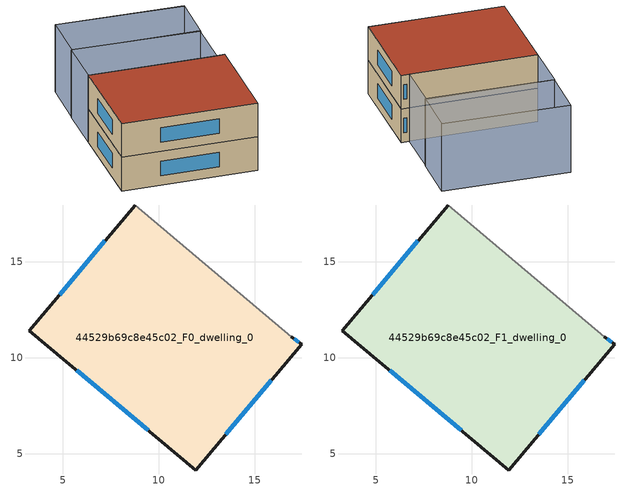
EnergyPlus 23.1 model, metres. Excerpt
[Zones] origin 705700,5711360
44529b69c8e45c02_F0_dwelling_0
 floor ground (EU_floor_Construction): 16.89,11.09 17.44,10.71 11.92,4.15 3.26,11.4 8.76,17.96 z0
 wall outside (EU_wall_Construction): 8.76,17.96 3.26,11.4 11.92,4.15 17.44,10.71 16.89,11.09 z0:3
 wall adiabatic (EU_wall_Construction): 16.89,11.09 8.76,17.96 z0:3
 window (EU_Window_Construction): 13.49,6.02 15.86,8.84 / 5.72,9.33 9.45,6.21 / 7.19,16.09 4.82,13.27 / 17.28,10.82 17.05,10.98 z0.85:2.15
44529b69c8e45c02_F1_dwelling_0
 floor to 44529b69c8e45c02_F0_dwelling_0 (EU_floor_Construction): 16.89,11.09 17.44,10.71 11.92,4.15 3.26,11.4 8.76,17.96 z3
 wall outside (EU_wall_Construction): 8.76,17.96 3.26,11.4 11.92,4.15 17.44,10.71 16.89,11.09 z3:6
 wall adiabatic (EU_wall_Construction): 16.89,11.09 8.76,17.96 z3:6
 window (EU_Window_Construction): 13.49,6.02 15.86,8.84 / 5.72,9.33 9.45,6.21 / 7.19,16.09 4.82,13.27 / 17.28,10.82 17.05,10.98 z3.85:5.15
 roof outside (EU_roof_Construction): 11.92,4.15 17.44,10.71 16.89,11.09 8.76,17.96 3.26,11.4 z6
shading: 22.6,17.69 14.51,24.67 / 19.75,14.47 16.89,11.08 / 16.89,11.08 8.76,17.96 / 8.76,17.96 11.62,21.35 / 11.62,21.35 19.75,14.47 / 14.51,24.67 22.59,17.71 / 22.59,17.71 19.71,14.37 / 19.71,14.37 11.64,21.33 / 11.64,21.33 14.51,24.67 z0:6
[Building]
EU S2 Campaign: North Axis=0; Terrain=City; Solar Distribution=FullExterior
[Site:Location]
London: Latitude=51.5; Longitude=-0.5; Time Zone=0; Elevation=25
[SizingPeriod:WeatherFileDays]
AnnualSizingPeriod: Begin Month=1; Begin Day of Month=1; End Month=12; End Day of Month=31; Day of Week for Start Day=Monday; Use Weather File Daylight Saving Period=No; Use Weather File Rain and Snow Indicators=No
[MATERIAL]
EU_InternalMass_Material: Roughness=MediumRough; Thickness=0.1; Conductivity=1; Density=1800; Specific Heat=900; Thermal Absorptance=0.9; Solar Absorptance=0.7; Visible Absorptance=0.7
[MATERIAL:NOMASS] Roughness=MediumRough; Thermal Absorptance=0.9; Solar Absorptance=0.7; Visible Absorptance=0.7
Name | Thermal Resistance
EU_wall_NoMass | 0.71061
EU_roof_NoMass | 2.41608
EU_floor_NoMass | 1.75078
[WINDOWMATERIAL:SIMPLEGLAZINGSYSTEM]
EU_Window_SimpleGlazing: UFactor=2.64892; Solar Heat Gain Coefficient=0.76; Visible Transmittance=0.76
[CONSTRUCTION]
EU_wall_Construction: EU_wall_NoMass
EU_roof_Construction: EU_roof_NoMass
EU_floor_Construction: EU_floor_NoMass
EU_Window_Construction: EU_Window_SimpleGlazing
EU_InternalMass_Construction: EU_InternalMass_Material
[ZONE] Type=1; Multiplier=1; Ceiling Height=autocalculate; Volume=289.601; Floor Area=autocalculate; Part of Total Floor Area=Yes
44529b69c8e45c02_F0_dwelling_0; 44529b69c8e45c02_F1_dwelling_0
[INTERNALMASS] Construction=EU_InternalMass_Construction; Surface Area=96.5336
Name | Zone or ZoneList
44529b69c8e45c02_F0_dwelling_0_EU_InternalMass | 44529b69c8e45c02_F0_dwelling_0
44529b69c8e45c02_F1_dwelling_0_EU_InternalMass | 44529b69c8e45c02_F1_dwelling_0
[OTHEREQUIPMENT] Fuel Type=Electricity; Design Level Calculation Method=Watts/Area; Power per Zone Floor Area=1; Fraction Latent=0; Fraction Radiant=0; Fraction Lost=0; Carbon Dioxide Generation Rate=0; EndUse Subcategory=EU_Step8_InternalGains
Name | Zone or ZoneList or Space or SpaceList | Schedule
EU_Step8_InternalGain_44529b69c8e45c02_F0_dwelling_0_f000 | 44529b69c8e45c02_F0_dwelling_0 | EU_Step8_GainSchedule_44529b69c8e45c02_F0_dwelling_0_f000
EU_Step8_InternalGain_44529b69c8e45c02_F1_dwelling_0_f000 | 44529b69c8e45c02_F1_dwelling_0 | EU_Step8_GainSchedule_44529b69c8e45c02_F1_dwelling_0_f000
[ZONEVENTILATION:DESIGNFLOWRATE] Schedule=EU_AlwaysOn; Design Flow Rate Calculation Method=AirChanges/Hour; Air Changes per Hour=0.496673; Ventilation Type=Natural; Fan Pressure Rise=0; Fan Total Efficiency=1; Constant Term Coefficient=1; Temperature Term Coefficient=0; Velocity Term Coefficient=0; Velocity Squared Term Coefficient=0; Minimum Indoor Temperature=-100; Maximum Indoor Temperature=100; Delta Temperature=-100; Minimum Outdoor Temperature=-100; Maximum Outdoor Temperature=100; Maximum Wind Speed=40
Name | Zone or ZoneList or Space or SpaceList
EU_ConstantAir_44529b69c8e45c02_F0_dwelling_0 | 44529b69c8e45c02_F0_dwelling_0
EU_ConstantAir_44529b69c8e45c02_F1_dwelling_0 | 44529b69c8e45c02_F1_dwelling_0
[HVACTEMPLATE:THERMOSTAT] Constant Heating Setpoint=20; Constant Cooling Setpoint=50
EU_HeatOnly_44529b69c8e45c02_F0_dwelling_0; EU_HeatOnly_44529b69c8e45c02_F1_dwelling_0
[HVACTEMPLATE:ZONE:IDEALLOADSAIRSYSTEM] System Availability Schedule=EU_AlwaysOn; Maximum Heating Supply Air Temperature=50; Minimum Cooling Supply Air Temperature=13; Maximum Heating Supply Air Humidity Ratio=0.0156; Minimum Cooling Supply Air Humidity Ratio=0.0077; Heating Limit=NoLimit; Cooling Limit=NoLimit; Heating Availability Schedule=EU_AlwaysOn; Cooling Availability Schedule=EU_CoolingOff; Dehumidification Control Type=ConstantSensibleHeatRatio; Cooling Sensible Heat Ratio=0.7; Dehumidification Setpoint=60; Humidification Control Type=None; Humidification Setpoint=30; Outdoor Air Method=None; Outdoor Air Flow Rate per Person=0.00944; Outdoor Air Flow Rate per Zone Floor Area=0; Outdoor Air Flow Rate per Zone=0; Demand Controlled Ventilation Type=None; Outdoor Air Economizer Type=NoEconomizer; Heat Recovery Type=None; Sensible Heat Recovery Effectiveness=0.7; Latent Heat Recovery Effectiveness=0.65
Name | Template Thermostat
44529b69c8e45c02_F0_dwelling_0 | EU_HeatOnly_44529b69c8e45c02_F0_dwelling_0
44529b69c8e45c02_F1_dwelling_0 | EU_HeatOnly_44529b69c8e45c02_F1_dwelling_0
[SIZING:ZONE] Zone Cooling Design Supply Air Temperature Input Method=SupplyAirTemperature; Zone Cooling Design Supply Air Temperature=13; Zone Heating Design Supply Air Temperature Input Method=SupplyAirTemperature; Zone Heating Design Supply Air Temperature=50; Zone Cooling Design Supply Air Humidity Ratio=0.008; Zone Heating Design Supply Air Humidity Ratio=0.008; Cooling Design Air Flow Method=DesignDay; Cooling Design Air Flow Rate=0; Cooling Minimum Air Flow per Zone Floor Area=0.000762; Cooling Minimum Air Flow=0; Cooling Minimum Air Flow Fraction=0.2; Heating Design Air Flow Method=DesignDay; Heating Design Air Flow Rate=0; Heating Maximum Air Flow per Zone Floor Area=0.002032; Heating Maximum Air Flow=0.141576; Heating Maximum Air Flow Fraction=0.3; Account for Dedicated Outdoor Air System=No; Dedicated Outdoor Air System Control Strategy=NeutralSupplyAir; Dedicated Outdoor Air Low Setpoint Temperature for Design=autosize; Dedicated Outdoor Air High Setpoint Temperature for Design=autosize; Zone Load Sizing Method=Sensible Load Only No Latent Load; Zone Latent Cooling Design Supply Air Humidity Ratio Input Method=HumidityRatioDifference; Zone Cooling Design Supply Air Humidity Ratio Difference=0.005; Zone Latent Heating Design Supply Air Humidity Ratio Input Method=HumidityRatioDifference; Zone Humidification Design Supply Air Humidity Ratio Difference=0.005
44529b69c8e45c02_F0_dwelling_0; 44529b69c8e45c02_F1_dwelling_0
[SCHEDULE:CONSTANT]
Name | Hourly Value
EU_AlwaysOn | 1
EU_CoolingOff | 0
[SCHEDULE:FILE] Column Number=1; Rows to Skip at Top=0; Number of Hours of Data=8760; Column Separator=Comma; Interpolate to Timestep=No; Minutes per Item=60; Adjust Schedule for Daylight Savings=Yes
Name | File
EU_Step8_GainSchedule_44529b69c8e45c02_F0_dwelling_0_f000 | ../../schedules/44529b69c8e45c02/44529b69c8e45c02_F0_dwelling_0_f000_gain.csv
EU_Step8_GainSchedule_44529b69c8e45c02_F1_dwelling_0_f000 | ../../schedules/44529b69c8e45c02/44529b69c8e45c02_F1_dwelling_0_f000_gain.csv
